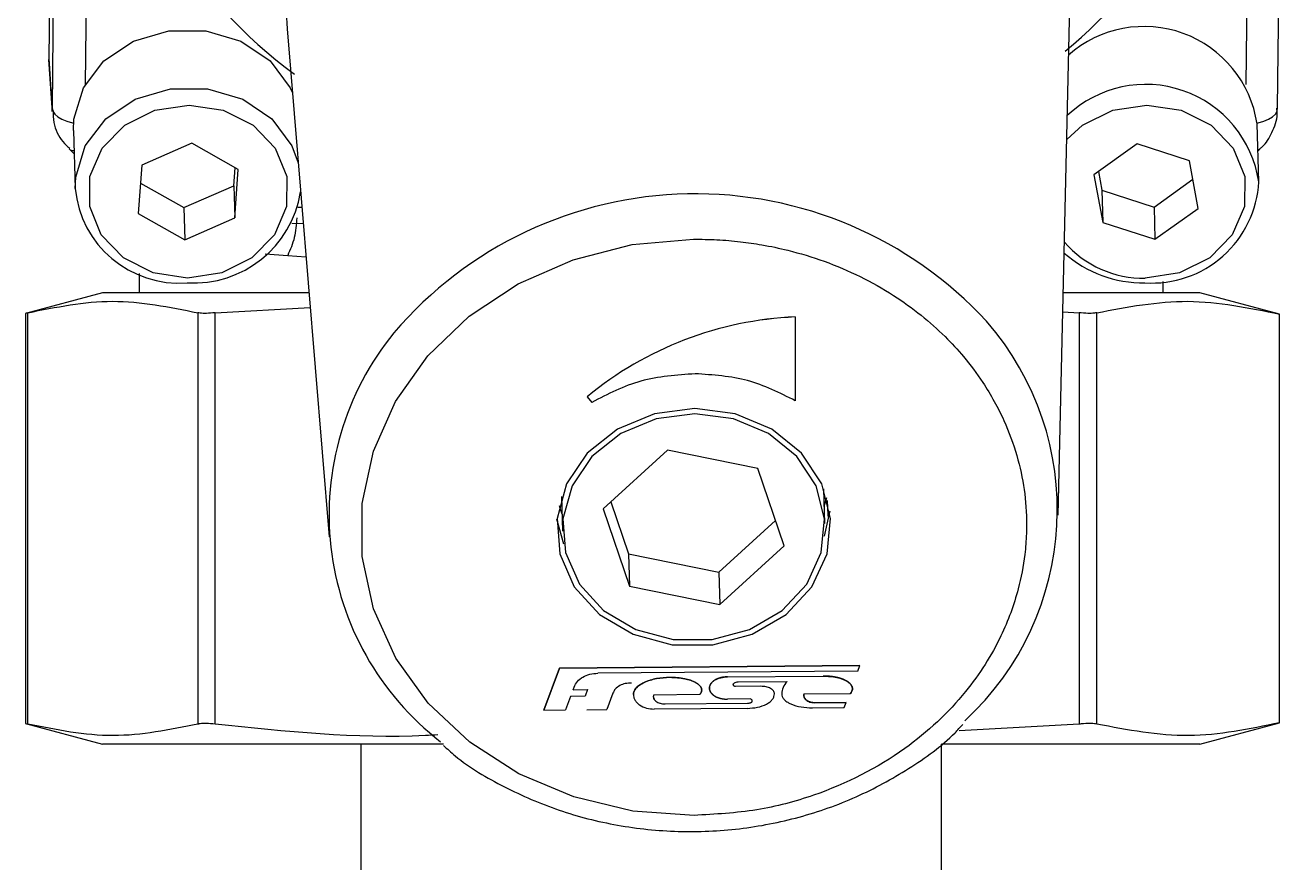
# Model space of a CAD drawing. Extents: x 75 to 2075, y 25 to 1460.
# Drawn here: x 588.8 to 644.7, y 627.7 to 664.9 of the extents above; entities that cross this region are included whole.
import ezdxf

# ---------------------------------------------------------------- set-up
doc = ezdxf.new("R2010")
doc.units = 0
doc.header["$LTSCALE"] = 5
doc.linetypes.add('SLD-KATı', pattern=[0])
doc.layers.get('0').update_dxf_attribs({"linetype": 'CONTINUOUS'})

msp = doc.modelspace()

# ---------------------------------------------------------------- linework, layer by layer
at = {"color": 7, "linetype": 'SLD-KATı'}
for p, q in [((644.312, 661.196), (644.674, 697.666)), ((590.142, 688.22), (589.896, 663.338)), ((634.596, 643.151), (635.106, 665.728)), ((600.449, 664.697), (602.301, 642.19)), ((590.034, 661.196), (589.896, 663.338)), ((589.896, 663.338), (589.9, 663.175)), ((589.9, 663.175), (590.039, 661.036)), ((590.039, 661.036), (590.034, 661.196)), ((643.477, 657.923), (643.401, 660.494)), ((590.985, 660.197), (591.062, 657.625)), ((590.789, 659.38), (591.016, 659.164)), ((596.221, 659.628), (594.006, 658.657)), ((598.283, 658.459), (596.221, 659.628)), ((638.095, 659.601), (636.176, 658.234)), ((640.407, 658.855), (638.095, 659.601)), ((643.437, 659.281), (643.531, 659.37)), ((640.8, 656.743), (640.407, 658.855)), ((594.006, 658.657), (593.853, 656.517)), ((598.087, 657.748), (598.144, 658.538)), ((598.13, 656.319), (598.283, 658.459)), ((636.176, 658.234), (636.569, 656.121)), ((636.373, 658.374), (636.527, 657.55)), ((593.949, 657.867), (595.872, 656.777)), ((595.872, 656.777), (598.087, 657.748)), ((598.087, 657.748), (598.13, 656.319)), ((638.839, 656.804), (640.56, 658.031)), ((636.527, 657.55), (636.569, 656.121)), ((636.527, 657.55), (638.839, 656.804)), ((595.872, 656.777), (595.915, 655.348)), ((638.839, 656.804), (638.881, 655.376)), ((638.881, 655.376), (640.8, 656.743)), ((593.853, 656.517), (595.915, 655.348)), ((595.915, 655.348), (598.13, 656.319)), ((600.649, 656.092), (601.158, 656.08)), ((636.569, 656.121), (638.881, 655.376)), ((599.47, 654.724), (600.471, 654.655)), ((600.471, 654.656), (601.279, 654.602)), ((593.886, 653.859), (593.886, 653.002)), ((639.249, 653.002), (639.249, 653.501)), ((592.264, 653.002), (588.857, 652.089)), ((599.234, 653.002), (592.264, 653.002)), ((601.411, 653.002), (599.234, 653.002)), ((640.871, 653.002), (634.818, 653.002)), ((644.395, 652.058), (640.871, 653.002)), ((588.853, 652.091), (588.853, 633.913)), ((588.957, 633.889), (588.957, 652.116)), ((596.496, 652.116), (596.496, 633.889)), ((597.262, 652.116), (601.465, 652.348)), ((597.262, 633.889), (597.262, 652.116)), ((634.799, 652.155), (635.529, 652.116)), ((635.529, 652.116), (635.529, 633.889)), ((636.309, 633.889), (636.309, 652.116)), ((622.946, 651.932), (622.95, 648.22)), ((644.399, 633.948), (644.399, 652.057)), ((613.733, 648.397), (613.938, 648.145)), ((617.292, 646.028), (614.444, 643.424)), ((621.298, 645.213), (617.292, 646.028)), ((622.457, 641.795), (621.298, 645.213)), ((624.256, 642.782), (624.21, 644.321)), ((612.599, 643.975), (612.645, 642.437)), ((614.781, 643.733), (615.56, 641.434)), ((624.234, 643.529), (624.343, 643.929)), ((624.367, 643.796), (624.386, 643.153)), ((614.444, 643.424), (615.602, 640.006)), ((612.699, 641.869), (612.394, 642.965)), ((619.566, 640.619), (622.077, 642.915)), ((624.392, 643.112), (624.442, 643.055)), ((619.609, 639.191), (622.457, 641.795)), ((615.56, 641.434), (615.602, 640.006)), ((615.56, 641.434), (619.566, 640.619)), ((619.566, 640.619), (619.609, 639.191)), ((615.602, 640.006), (619.609, 639.191)), ((612.511, 636.375), (625.808, 636.485)), ((625.808, 636.484), (612.511, 636.374)), ((625.717, 636.24), (625.808, 636.484)), ((625.808, 636.485), (625.808, 636.484)), ((611.817, 634.513), (612.511, 636.375)), ((612.511, 636.374), (611.817, 634.512)), ((612.511, 636.375), (612.511, 636.374)), ((625.717, 636.241), (614.203, 636.146)), ((617.403, 635.961), (617.403, 635.962)), ((619.945, 635.983), (624.19, 636.018)), ((619.945, 635.982), (624.19, 636.017)), ((619.945, 635.983), (619.945, 635.982)), ((624.19, 636.017), (624.19, 636.018)), ((613.112, 635.414), (613.155, 635.53)), ((613.112, 635.415), (613.752, 635.42)), ((613.112, 635.414), (613.752, 635.419)), ((613.752, 635.419), (613.641, 635.121)), ((613.752, 635.42), (613.752, 635.419)), ((621.428, 635.563), (620.306, 635.554)), ((620.426, 635.76), (622.589, 635.778)), ((613, 635.116), (612.778, 634.52)), ((613.641, 635.121), (613, 635.116)), ((614.872, 635.264), (614.6, 634.536)), ((615.782, 635.204), (615.782, 635.205)), ((618.717, 635.194), (616.674, 635.177)), ((617.184, 634.783), (620.828, 634.813)), ((617.184, 634.782), (620.828, 634.813)), ((617.184, 634.783), (617.184, 634.782)), ((620.948, 635.004), (619.946, 634.996)), ((620.828, 634.813), (620.828, 634.813)), ((621.048, 634.918), (621.048, 634.919)), ((623.343, 635.232), (625.393, 635.249)), ((623.792, 634.838), (625.198, 634.849)), ((625.198, 634.849), (623.792, 634.837)), ((623.792, 634.838), (623.792, 634.837)), ((625.113, 634.623), (625.198, 634.849)), ((625.198, 634.849), (625.198, 634.849)), ((611.817, 634.512), (612.778, 634.52)), ((611.817, 634.513), (611.817, 634.512)), ((613.719, 634.528), (614.6, 634.535)), ((620.828, 634.587), (616.703, 634.553)), ((623.711, 634.611), (625.113, 634.623)), ((588.857, 633.915), (592.264, 633.002)), ((635.529, 633.889), (630.212, 633.598)), ((640.871, 633.002), (644.395, 633.947)), ((607.377, 633.002), (592.264, 633.002)), ((603.71, 633.002), (603.71, 613.635)), ((629.424, 613.635), (629.424, 633.002)), ((640.871, 633.002), (629.424, 633.002))]:
    msp.add_line(p, q, dxfattribs=at)
at = {"color": 8, "linetype": 'SLD-KATı'}
for p, q in [((642.922, 662.231), (643.222, 692.458)), ((591.783, 690.648), (591.501, 662.231)), ((590.305, 688.46), (590.034, 661.196)), ((600.921, 656.801), (601.099, 656.797))]:
    msp.add_line(p, q, dxfattribs=at)
at = {"color": 7, "linetype": 'SLD-KATı', "flags": 128}
for points in [[(617.028, 680.903), (614.068, 680.551), (611.216, 679.765), (608.558, 678.568), (606.172, 676.996), (604.129, 675.095), (602.49, 672.922), (601.302, 670.541), (600.602, 668.023), (600.409, 665.441), (600.449, 664.697)], [(590.985, 660.197), (591.004, 660.703), (591.422, 662.085), (592.334, 663.278), (593.641, 664.154), (595.202, 664.616), (596.848, 664.616), (598.4, 664.154), (599.69, 663.278), (600.578, 662.085), (600.682, 661.858)], [(596.03, 653.653), (594.518, 653.884), (593.193, 654.55), (592.214, 655.571), (591.701, 656.822), (591.714, 658.154), (592.252, 659.406), (593.251, 660.426), (594.589, 661.092), (596.106, 661.324), (597.618, 661.092), (598.943, 660.426), (599.922, 659.406), (600.435, 658.154), (600.422, 656.822), (599.884, 655.571), (598.885, 654.55), (597.547, 653.884), (596.03, 653.653)], [(618.465, 629.842), (615.756, 630.037), (613.138, 630.66), (610.702, 631.69), (608.53, 633.092), (606.695, 634.818), (605.261, 636.809), (604.276, 638.998), (603.773, 641.31), (603.77, 643.666), (604.268, 645.986), (605.248, 648.191), (606.678, 650.206), (608.508, 651.962), (610.678, 653.4), (613.112, 654.47), (615.727, 655.137), (618.436, 655.377)], [(618.502, 647.87), (616.71, 647.636), (615.072, 646.956), (613.734, 645.889), (612.816, 644.531), (612.398, 643.003), (612.518, 641.439), (613.164, 639.979), (614.281, 638.753), (615.768, 637.87), (617.493, 637.408), (619.304, 637.408), (621.038, 637.87), (622.543, 638.753), (623.684, 639.979), (624.36, 641.439), (624.511, 643.003), (624.123, 644.531), (623.231, 645.889), (621.915, 646.956), (620.29, 647.636), (618.502, 647.87)], [(618.5, 647.64), (616.786, 647.416), (615.22, 646.766), (613.941, 645.746), (613.063, 644.447), (612.663, 642.985), (612.777, 641.49), (613.396, 640.094), (614.464, 638.922), (615.886, 638.077), (617.535, 637.635), (619.266, 637.635), (620.925, 638.077), (622.364, 638.922), (623.455, 640.094), (624.101, 641.49), (624.245, 642.985), (623.875, 644.447), (623.022, 645.746), (621.763, 646.766), (620.21, 647.416), (618.5, 647.64)], [(612.49, 643.576), (612.554, 643.373), (612.622, 643.184)], [(624.474, 643.325), (624.471, 643.288), (624.236, 642.212)]]:
    msp.add_lwpolyline(points, dxfattribs=at)
at = {"color": 8, "linetype": 'SLD-KATı', "flags": 128}
for points in [[(591.062, 657.625), (591.081, 658.132), (591.498, 659.513), (592.41, 660.707), (593.718, 661.582), (595.279, 662.045), (596.925, 662.045), (598.477, 661.582), (599.767, 660.707), (600.655, 659.513), (600.937, 658.759)], [(590.034, 661.196), (590.066, 661.056), (590.151, 660.922), (590.287, 660.799), (590.468, 660.691), (590.687, 660.602), (590.936, 660.536), (590.99, 660.525)], [(634.972, 659.793), (635.671, 660.426), (637.009, 661.092), (638.526, 661.324), (640.038, 661.092), (641.363, 660.426), (642.342, 659.406), (642.855, 658.154), (642.842, 656.822), (642.304, 655.571), (641.305, 654.55), (639.967, 653.884), (638.45, 653.653)], [(643.4, 660.526), (643.45, 660.536), (643.695, 660.602), (643.909, 660.691), (644.083, 660.799), (644.211, 660.922), (644.289, 661.056), (644.312, 661.196)], [(643.531, 659.369), (643.524, 659.363), (643.436, 659.316)]]:
    msp.add_lwpolyline(points, dxfattribs=at)
at = {"color": 8, "linetype": 'SLD-KATı'}
for centre, radius, start, end in [((612.222, 678.519), 19.533, 137.4101, 234.1096), ((622.578, 678.807), 19.489, 309.2278, 35.7766), ((638.471, 657.174), 5.062, 8.5068, 133.3667), ((590.983, 659.589), 0.286, 227.1647, 275.7193), ((618.525, 639.845), 17.544, 42.696, 139.5478), ((638.354, 658.248), 4.596, 220.6961, 271.1993)]:
    msp.add_arc(centre, radius, start, end, dxfattribs=at)
at = {"color": 7, "linetype": 'SLD-KATı'}
for centre, radius, start, end in [((638.402, 659.748), 5.055, 8.4886, 131.4385), ((638.742, 658.176), 4.742, 266.3097, 356.9351), ((595.665, 658.053), 4.623, 185.3138, 274.3648), ((596.3, 658.241), 4.806, 266.6172, 350.7753), ((638.356, 658.742), 5.298, 228.6888, 270.8726), ((623.61, 636.425), 15.521, 92.4527, 129.5232), ((623.61, 636.424), 15.521, 92.4527, 129.5232), ((621.843, 643.382), 12.711, 312.7, 41.1184), ((615.019, 643.174), 12.718, 140.7125, 232.3102), ((620.955, 634.911), 0.0933, 4.3861, 93.8834)]:
    msp.add_arc(centre, radius, start, end, dxfattribs=at)
for points, knots in [([(590.078, 661.087), (590.081, 660.905), (590.091, 660.412), (590.375, 659.805), (590.712, 659.5), (590.816, 659.406)], [0, 0, 0, 0, 0.288328, 0.780254, 1, 1, 1, 1]), ([(643.521, 659.38), (643.554, 659.406), (643.793, 659.597), (644.085, 660.119), (644.328, 660.724), (644.287, 661.092), (644.277, 661.178)], [0, 0, 0, 0, 0.062012, 0.449207, 0.871748, 1, 1, 1, 1]), ([(600.871, 656.324), (600.85, 656.025), (600.808, 655.427), (600.583, 654.913), (600.471, 654.656)], [0, 0, 0, 0, 0.499926, 1, 1, 1, 1]), ([(618.436, 655.377), (618.785, 655.374), (619.482, 655.367), (620.498, 655.279), (621.546, 655.127), (622.795, 654.863), (624.262, 654.419), (625.836, 653.749), (627.273, 652.939), (628.527, 652.036), (629.555, 651.119), (630.472, 650.124), (631.194, 649.157), (631.771, 648.203), (632.309, 647.132), (632.964, 645.335), (633.204, 643.744), (633.191, 642.662), (633.191, 642.628), (633.191, 642.625), (633.191, 642.625), (633.191, 642.625), (633.191, 642.625), (633.191, 642.624), (633.191, 642.624), (633.191, 642.623), (633.191, 642.618), (633.191, 642.596), (633.19, 642.499), (633.18, 642.098), (633.111, 641.2), (632.819, 639.665), (632.05, 637.576), (630.473, 635.093), (627.749, 632.531), (624.45, 630.854), (621.205, 629.995), (619.398, 629.894), (618.465, 629.842)], [0, 0, 0, 0, 0.02262, 0.045221, 0.066201, 0.091652, 0.128674, 0.167097, 0.20552, 0.240057, 0.273093, 0.301559, 0.33568, 0.35952, 0.382422, 0.423404, 0.500375, 0.502851, 0.503006, 0.503025, 0.50303, 0.503032, 0.503033, 0.503034, 0.50304, 0.503063, 0.5031, 0.503404, 0.504749, 0.51038, 0.533405, 0.572102, 0.626446, 0.696406, 0.781939, 0.882993, 0.939543, 1, 1, 1, 1]), ([(636.309, 652.116), (637.65, 652.374), (640.348, 652.893), (643.044, 652.336), (644.399, 652.057)], [0, 0, 0, 0, 0.4973978, 1, 1, 1, 1]), ([(588.957, 652.116), (588.901, 652.101), (588.836, 652.084), (588.86, 652.09), (588.864, 652.091)], [0, 0, 0, 0, 0.853545, 1, 1, 1, 1]), ([(588.957, 652.116), (590.207, 652.369), (592.72, 652.879), (595.233, 652.371), (596.496, 652.116)], [0, 0, 0, 0, 0.49754, 1, 1, 1, 1]), ([(597.262, 652.116), (597.123, 652.104), (596.957, 652.089), (596.711, 652.087), (596.581, 652.096), (596.508, 652.113), (596.496, 652.116)], [0, 0, 0, 0, 0.417258, 0.500001, 0.917256, 1, 1, 1, 1]), ([(636.309, 652.116), (636.235, 652.104), (636.147, 652.089), (635.909, 652.087), (635.728, 652.096), (635.557, 652.113), (635.529, 652.116)], [0, 0, 0, 0, 0.417247, 0.499991, 0.917245, 1, 1, 1, 1]), ([(618.518, 649.414), (617.699, 649.357), (616.061, 649.244), (614.645, 648.512), (613.938, 648.146)], [0, 0, 0, 0, 0.499999, 1, 1, 1, 1]), ([(622.95, 648.22), (622.265, 648.565), (620.895, 649.254), (619.31, 649.361), (618.518, 649.414)], [0, 0, 0, 0, 0.499998, 1, 1, 1, 1]), ([(624.386, 643.153), (624.387, 643.135), (624.388, 643.113), (624.393, 643.114), (624.394, 643.114)], [0, 0, 0, 0, 0.822927, 1, 1, 1, 1]), ([(613.155, 635.53), (613.198, 635.617), (613.284, 635.793), (613.537, 635.989), (613.85, 636.121), (614.083, 636.137), (614.203, 636.145)], [0, 0, 0, 0, 0.2412884, 0.4837443, 0.7346997, 1, 1, 1, 1]), ([(615.782, 635.205), (615.788, 635.253), (615.8, 635.351), (615.898, 635.494), (616.05, 635.627), (616.348, 635.791), (616.808, 635.928), (617.202, 635.95), (617.403, 635.962)], [0, 0, 0, 0, 0.0820309, 0.171124, 0.2802353, 0.4057035, 0.6983482, 1, 1, 1, 1]), ([(617.403, 635.961), (617.202, 635.95), (616.808, 635.928), (616.349, 635.79), (616.051, 635.626), (615.898, 635.493), (615.8, 635.351), (615.788, 635.252), (615.782, 635.204)], [0, 0, 0, 0, 0.3016458, 0.5942815, 0.719356, 0.8288607, 0.9178007, 1, 1, 1, 1]), ([(617.403, 635.962), (617.621, 635.952), (618.02, 635.934), (618.471, 635.79), (618.691, 635.633), (618.764, 635.54), (618.797, 635.471), (618.809, 635.4), (618.799, 635.329), (618.769, 635.258), (618.735, 635.217), (618.717, 635.195)], [0, 0, 0, 0, 0.340051, 0.622855, 0.732914, 0.780304, 0.824773, 0.867012, 0.908565, 0.952117, 1, 1, 1, 1]), ([(618.717, 635.194), (618.735, 635.216), (618.769, 635.257), (618.799, 635.328), (618.809, 635.399), (618.797, 635.47), (618.765, 635.539), (618.692, 635.632), (618.472, 635.789), (618.02, 635.933), (617.621, 635.951), (617.403, 635.961)], [0, 0, 0, 0, 0.047722, 0.091214, 0.132812, 0.175174, 0.219369, 0.26665, 0.377124, 0.659938, 1, 1, 1, 1]), ([(619.234, 635.263), (619.223, 635.276), (619.188, 635.314), (619.156, 635.389), (619.14, 635.483), (619.155, 635.578), (619.199, 635.671), (619.274, 635.76), (619.418, 635.867), (619.646, 635.961), (619.846, 635.975), (619.945, 635.983)], [0, 0, 0, 0, 0.041175, 0.122955, 0.202642, 0.281779, 0.364095, 0.45795, 0.559272, 0.780418, 1, 1, 1, 1]), ([(619.945, 635.982), (619.944, 635.982), (619.94, 635.982), (619.931, 635.982), (619.921, 635.982), (619.912, 635.981), (619.904, 635.981), (619.895, 635.981), (619.885, 635.98), (619.876, 635.98), (619.866, 635.979), (619.859, 635.978), (619.849, 635.978), (619.84, 635.977), (619.83, 635.976), (619.821, 635.975), (619.811, 635.974), (619.802, 635.973), (619.792, 635.972), (619.783, 635.97), (619.774, 635.969), (619.764, 635.968), (619.757, 635.967), (619.747, 635.965), (619.738, 635.963), (619.729, 635.962), (619.719, 635.96), (619.71, 635.958), (619.699, 635.956), (619.69, 635.954), (619.68, 635.952), (619.671, 635.95), (619.662, 635.948), (619.653, 635.945), (619.644, 635.943), (619.634, 635.941), (619.625, 635.938), (619.616, 635.936), (619.607, 635.933), (619.598, 635.93), (619.589, 635.928), (619.58, 635.925), (619.571, 635.922), (619.562, 635.919), (619.553, 635.916), (619.545, 635.912), (619.536, 635.909), (619.527, 635.906), (619.518, 635.903), (619.51, 635.899), (619.501, 635.895), (619.493, 635.892), (619.484, 635.888), (619.476, 635.884), (619.467, 635.88), (619.459, 635.876), (619.45, 635.872), (619.442, 635.868), (619.436, 635.865), (619.427, 635.861), (619.419, 635.856), (619.411, 635.852), (619.403, 635.847), (619.397, 635.844), (619.389, 635.839), (619.383, 635.835), (619.375, 635.83), (619.367, 635.825), (619.36, 635.82), (619.352, 635.815), (619.346, 635.811), (619.339, 635.806), (619.333, 635.801), (619.326, 635.796), (619.32, 635.792), (619.313, 635.786), (619.307, 635.781), (619.3, 635.776), (619.295, 635.771), (619.288, 635.765), (619.283, 635.76), (619.276, 635.754), (619.271, 635.749), (619.266, 635.744), (619.261, 635.739), (619.256, 635.734), (619.25, 635.728), (619.246, 635.723), (619.241, 635.717), (619.236, 635.712), (619.232, 635.707), (619.226, 635.7), (619.222, 635.694), (619.218, 635.689), (619.214, 635.683), (619.21, 635.678), (619.206, 635.672), (619.202, 635.666), (619.199, 635.66), (619.195, 635.655), (619.192, 635.65), (619.189, 635.644), (619.186, 635.638), (619.183, 635.632), (619.18, 635.626), (619.177, 635.62), (619.174, 635.614), (619.171, 635.608), (619.168, 635.6), (619.164, 635.59), (619.16, 635.578), (619.156, 635.565), (619.153, 635.552), (619.151, 635.542), (619.149, 635.532), (619.148, 635.523), (619.146, 635.513), (619.145, 635.5), (619.145, 635.486), (619.145, 635.473), (619.146, 635.463), (619.146, 635.453), (619.147, 635.444), (619.149, 635.434), (619.151, 635.421), (619.154, 635.408), (619.158, 635.395), (619.161, 635.386), (619.164, 635.376), (619.168, 635.367), (619.171, 635.357), (619.175, 635.35), (619.178, 635.344), (619.181, 635.338), (619.184, 635.332), (619.187, 635.326), (619.189, 635.321), (619.193, 635.315), (619.196, 635.309), (619.2, 635.304), (619.204, 635.298), (619.208, 635.292), (619.211, 635.287), (619.215, 635.281), (619.22, 635.276), (619.224, 635.27), (619.228, 635.265), (619.233, 635.259), (619.238, 635.253), (619.243, 635.247), (619.247, 635.242), (619.252, 635.237), (619.257, 635.232), (619.263, 635.226), (619.268, 635.221), (619.275, 635.215), (619.28, 635.21), (619.286, 635.204), (619.292, 635.199), (619.298, 635.194), (619.304, 635.189), (619.311, 635.184), (619.316, 635.179), (619.324, 635.174), (619.329, 635.169), (619.337, 635.164), (619.343, 635.16), (619.35, 635.155), (619.356, 635.151), (619.364, 635.146), (619.37, 635.142), (619.377, 635.137), (619.385, 635.133), (619.393, 635.128), (619.401, 635.123), (619.407, 635.12), (619.415, 635.116), (619.423, 635.111), (619.432, 635.107), (619.44, 635.103), (619.446, 635.1), (619.455, 635.096), (619.463, 635.092), (619.471, 635.088), (619.48, 635.084), (619.488, 635.081), (619.497, 635.077), (619.509, 635.072), (619.519, 635.068), (619.532, 635.064), (619.54, 635.061), (619.549, 635.058), (619.558, 635.055), (619.567, 635.052), (619.576, 635.049), (619.585, 635.046), (619.594, 635.043), (619.603, 635.041), (619.612, 635.038), (619.621, 635.036), (619.63, 635.033), (619.639, 635.031), (619.648, 635.029), (619.657, 635.027), (619.667, 635.025), (619.676, 635.023), (619.685, 635.021), (619.694, 635.019), (619.704, 635.017), (619.713, 635.015), (619.722, 635.014), (619.732, 635.012), (619.741, 635.011), (619.75, 635.009), (619.76, 635.008), (619.769, 635.007), (619.779, 635.006), (619.788, 635.004), (619.797, 635.003), (619.807, 635.002), (619.816, 635.001), (619.826, 635.001), (619.835, 635), (619.845, 634.999), (619.854, 634.999), (619.864, 634.998), (619.885, 634.997), (619.913, 634.996), (619.937, 634.996), (619.946, 634.996)], [0, 0, 0, 0, 0.001326, 0.006591, 0.011866, 0.014499, 0.019776, 0.022411, 0.027682, 0.032955, 0.035593, 0.040863, 0.043504, 0.04877, 0.054041, 0.056678, 0.061959, 0.067226, 0.069863, 0.075141, 0.080408, 0.083044, 0.088313, 0.090957, 0.096222, 0.101497, 0.104135, 0.109408, 0.114683, 0.119953, 0.122591, 0.127863, 0.133136, 0.135772, 0.141041, 0.146317, 0.148947, 0.15422, 0.159491, 0.162137, 0.167405, 0.172681, 0.175307, 0.180587, 0.185855, 0.188497, 0.193762, 0.199035, 0.201679, 0.206952, 0.212216, 0.214857, 0.220132, 0.225404, 0.228032, 0.233314, 0.238583, 0.241219, 0.246488, 0.24913, 0.254398, 0.259674, 0.262307, 0.267582, 0.270215, 0.275492, 0.278129, 0.283401, 0.288673, 0.291309, 0.296579, 0.299217, 0.304487, 0.30713, 0.312401, 0.315036, 0.320304, 0.322946, 0.328218, 0.330848, 0.336119, 0.33876, 0.344033, 0.346667, 0.349308, 0.354577, 0.357213, 0.362484, 0.365118, 0.367762, 0.373038, 0.375671, 0.38094, 0.383577, 0.386214, 0.391488, 0.394126, 0.396756, 0.402028, 0.404668, 0.407304, 0.40994, 0.415212, 0.417848, 0.42049, 0.425754, 0.42839, 0.431027, 0.436307, 0.441577, 0.446857, 0.457402, 0.462666, 0.467946, 0.473218, 0.478496, 0.483767, 0.489042, 0.499588, 0.50486, 0.510126, 0.515401, 0.520671, 0.52595, 0.531221, 0.541771, 0.54704, 0.552317, 0.557596, 0.562858, 0.568136, 0.573409, 0.576042, 0.578678, 0.583956, 0.58659, 0.589227, 0.591865, 0.597131, 0.599773, 0.602415, 0.607682, 0.61032, 0.612956, 0.618221, 0.620857, 0.623503, 0.628769, 0.631405, 0.636682, 0.63931, 0.641957, 0.647227, 0.649857, 0.655129, 0.657771, 0.663044, 0.665681, 0.670951, 0.673593, 0.678858, 0.681499, 0.68677, 0.68941, 0.694677, 0.69732, 0.702587, 0.705219, 0.710494, 0.713138, 0.718404, 0.721034, 0.72632, 0.731579, 0.734218, 0.739494, 0.742129, 0.747403, 0.752673, 0.755312, 0.760589, 0.763218, 0.768495, 0.773765, 0.776409, 0.781673, 0.786946, 0.789586, 0.800127, 0.802762, 0.80804, 0.81331, 0.81595, 0.821221, 0.826494, 0.829128, 0.834401, 0.83967, 0.842309, 0.847581, 0.852853, 0.855489, 0.860765, 0.866035, 0.868668, 0.873947, 0.87922, 0.881854, 0.887126, 0.892395, 0.895036, 0.900307, 0.905576, 0.908213, 0.913488, 0.918762, 0.921397, 0.926669, 0.931941, 0.934577, 0.939849, 0.945127, 0.947763, 0.953031, 0.958304, 0.960945, 0.966212, 0.98731, 1, 1, 1, 1]), ([(624.19, 636.018), (624.393, 636.008), (624.766, 635.99), (625.185, 635.843), (625.384, 635.686), (625.449, 635.594), (625.477, 635.524), (625.486, 635.453), (625.474, 635.383), (625.444, 635.313), (625.41, 635.272), (625.393, 635.25)], [0, 0, 0, 0, 0.332968, 0.611761, 0.722205, 0.770577, 0.816593, 0.860783, 0.904475, 0.950154, 1, 1, 1, 1]), ([(625.393, 635.249), (625.393, 635.25), (625.396, 635.253), (625.401, 635.259), (625.408, 635.267), (625.414, 635.276), (625.421, 635.284), (625.426, 635.293), (625.432, 635.301), (625.438, 635.31), (625.443, 635.319), (625.448, 635.328), (625.452, 635.337), (625.457, 635.346), (625.46, 635.354), (625.463, 635.361), (625.466, 635.369), (625.469, 635.379), (625.472, 635.388), (625.474, 635.397), (625.476, 635.405), (625.478, 635.413), (625.48, 635.423), (625.481, 635.433), (625.481, 635.441), (625.482, 635.449), (625.482, 635.457), (625.482, 635.467), (625.481, 635.475), (625.481, 635.484), (625.48, 635.492), (625.478, 635.502), (625.476, 635.511), (625.474, 635.521), (625.472, 635.529), (625.469, 635.537), (625.467, 635.545), (625.463, 635.554), (625.46, 635.564), (625.455, 635.573), (625.451, 635.582), (625.447, 635.589), (625.443, 635.597), (625.439, 635.604), (625.433, 635.613), (625.428, 635.621), (625.422, 635.63), (625.415, 635.638), (625.409, 635.646), (625.402, 635.654), (625.396, 635.662), (625.389, 635.67), (625.381, 635.678), (625.374, 635.685), (625.367, 635.692), (625.359, 635.7), (625.351, 635.707), (625.343, 635.714), (625.332, 635.723), (625.321, 635.732), (625.31, 635.741), (625.301, 635.747), (625.292, 635.754), (625.284, 635.76), (625.275, 635.766), (625.263, 635.774), (625.25, 635.782), (625.238, 635.789), (625.229, 635.795), (625.21, 635.806), (625.19, 635.816), (625.173, 635.826), (625.166, 635.829), (625.161, 635.831), (625.154, 635.835), (625.148, 635.838), (625.141, 635.841), (625.134, 635.844), (625.128, 635.847), (625.121, 635.85), (625.114, 635.853), (625.107, 635.856), (625.099, 635.86), (625.092, 635.863), (625.085, 635.866), (625.078, 635.868), (625.072, 635.871), (625.065, 635.874), (625.058, 635.877), (625.051, 635.879), (625.042, 635.883), (625.035, 635.885), (625.027, 635.889), (625.02, 635.891), (625.011, 635.894), (625.004, 635.897), (624.997, 635.899), (624.99, 635.902), (624.983, 635.904), (624.974, 635.907), (624.967, 635.909), (624.958, 635.912), (624.95, 635.914), (624.942, 635.917), (624.934, 635.919), (624.925, 635.922), (624.916, 635.925), (624.907, 635.927), (624.898, 635.93), (624.891, 635.932), (624.882, 635.934), (624.875, 635.936), (624.866, 635.939), (624.858, 635.941), (624.849, 635.943), (624.84, 635.945), (624.831, 635.947), (624.822, 635.95), (624.815, 635.951), (624.805, 635.954), (624.796, 635.956), (624.787, 635.958), (624.778, 635.96), (624.77, 635.961), (624.761, 635.963), (624.752, 635.965), (624.743, 635.967), (624.733, 635.969), (624.724, 635.971), (624.715, 635.972), (624.702, 635.975), (624.663, 635.982), (624.622, 635.988), (624.586, 635.993), (624.576, 635.994), (624.567, 635.995), (624.556, 635.997), (624.546, 635.998), (624.537, 635.999), (624.527, 636), (624.518, 636.001), (624.509, 636.002), (624.499, 636.003), (624.49, 636.004), (624.48, 636.005), (624.471, 636.006), (624.461, 636.007), (624.452, 636.008), (624.442, 636.008), (624.433, 636.009), (624.423, 636.01), (624.414, 636.01), (624.403, 636.011), (624.393, 636.012), (624.384, 636.012), (624.374, 636.013), (624.365, 636.013), (624.355, 636.014), (624.346, 636.014), (624.336, 636.015), (624.327, 636.015), (624.317, 636.015), (624.308, 636.016), (624.298, 636.016), (624.288, 636.016), (624.279, 636.017), (624.269, 636.017), (624.26, 636.017), (624.25, 636.017), (624.241, 636.017), (624.231, 636.017), (624.222, 636.017), (624.212, 636.017), (624.202, 636.017), (624.194, 636.017), (624.19, 636.017)], [0, 0, 0, 0, 0.001562, 0.007802, 0.014033, 0.020265, 0.026504, 0.032745, 0.038983, 0.045226, 0.051463, 0.057689, 0.063928, 0.07016, 0.076407, 0.079528, 0.085758, 0.092, 0.098236, 0.104463, 0.107595, 0.113825, 0.120068, 0.126305, 0.132545, 0.13566, 0.141896, 0.148131, 0.154363, 0.157495, 0.163718, 0.169967, 0.176204, 0.182437, 0.188673, 0.191794, 0.198032, 0.204262, 0.210502, 0.216733, 0.222972, 0.229216, 0.232333, 0.238569, 0.2448, 0.251051, 0.257275, 0.263521, 0.269746, 0.275992, 0.282224, 0.288467, 0.294704, 0.300935, 0.30717, 0.313414, 0.319651, 0.325884, 0.332116, 0.344602, 0.350828, 0.357072, 0.363306, 0.369539, 0.375776, 0.382012, 0.394495, 0.400724, 0.406959, 0.4132, 0.438152, 0.444386, 0.447503, 0.450619, 0.453745, 0.459976, 0.463097, 0.466217, 0.472449, 0.475566, 0.478692, 0.484926, 0.488039, 0.494272, 0.497397, 0.500518, 0.506751, 0.509874, 0.512983, 0.519219, 0.522342, 0.528579, 0.531695, 0.537924, 0.541054, 0.547292, 0.550405, 0.553528, 0.559763, 0.562878, 0.56912, 0.572234, 0.578471, 0.58159, 0.587828, 0.590947, 0.597182, 0.603418, 0.606534, 0.612772, 0.615889, 0.622119, 0.625238, 0.631478, 0.634599, 0.640831, 0.647074, 0.650194, 0.656423, 0.659545, 0.665783, 0.672012, 0.675135, 0.68137, 0.684486, 0.690723, 0.696961, 0.700077, 0.706317, 0.712548, 0.715669, 0.728146, 0.778047, 0.784286, 0.787405, 0.793637, 0.799878, 0.806112, 0.809235, 0.815464, 0.821699, 0.824815, 0.831057, 0.837294, 0.840407, 0.846651, 0.852881, 0.856001, 0.862236, 0.868469, 0.871596, 0.877826, 0.884064, 0.8903, 0.893423, 0.899657, 0.905886, 0.909008, 0.915247, 0.921484, 0.924602, 0.930838, 0.937071, 0.940188, 0.946431, 0.952662, 0.955789, 0.962018, 0.968259, 0.971373, 0.977612, 0.983851, 0.986965, 0.993483, 1, 1, 1, 1]), ([(615.695, 635.705), (615.603, 635.703), (615.422, 635.699), (615.173, 635.605), (614.972, 635.46), (614.904, 635.328), (614.872, 635.264)], [0, 0, 0, 0, 0.264929, 0.521235, 0.77135, 1, 1, 1, 1]), ([(620.306, 635.554), (620.295, 635.555), (620.274, 635.556), (620.245, 635.57), (620.222, 635.59), (620.208, 635.616), (620.204, 635.644), (620.211, 635.672), (620.227, 635.697), (620.245, 635.708), (620.253, 635.714)], [0, 0, 0, 0, 0.125051, 0.250007, 0.375011, 0.499996, 0.624917, 0.749983, 0.875015, 1, 1, 1, 1]), ([(620.253, 635.714), (620.278, 635.727), (620.331, 635.756), (620.393, 635.759), (620.426, 635.76)], [0, 0, 0, 0, 0.468043, 1, 1, 1, 1]), ([(622.029, 635.229), (622.026, 635.251), (622.022, 635.297), (621.985, 635.361), (621.928, 635.42), (621.823, 635.489), (621.654, 635.551), (621.505, 635.559), (621.428, 635.563)], [0, 0, 0, 0, 0.097795, 0.201555, 0.311643, 0.434482, 0.704986, 1, 1, 1, 1]), ([(622.589, 635.778), (622.519, 635.693), (622.383, 635.526), (622.36, 635.324), (622.349, 635.224)], [0, 0, 0, 0, 0.508918, 1, 1, 1, 1]), ([(615.782, 635.204), (615.786, 635.163), (615.792, 635.079), (615.845, 634.956), (615.93, 634.839), (616.093, 634.699), (616.355, 634.577), (616.589, 634.561), (616.703, 634.553)], [0, 0, 0, 0, 0.108711, 0.21941, 0.342412, 0.470763, 0.739981, 1, 1, 1, 1]), ([(616.674, 635.177), (616.669, 635.153), (616.657, 635.104), (616.674, 635.029), (616.714, 634.959), (616.802, 634.875), (616.962, 634.798), (617.108, 634.788), (617.184, 634.782)], [0, 0, 0, 0, 0.108275, 0.215539, 0.329199, 0.447797, 0.71187, 1, 1, 1, 1]), ([(616.674, 635.178), (616.669, 635.154), (616.657, 635.105), (616.673, 635.03), (616.713, 634.96), (616.777, 634.899), (616.861, 634.848), (616.994, 634.796), (617.107, 634.788), (617.184, 634.783)], [0, 0, 0, 0, 0.106802, 0.215133, 0.325987, 0.447121, 0.574035, 0.71221, 1, 1, 1, 1]), ([(620.828, 634.587), (620.977, 634.596), (621.272, 634.615), (621.613, 634.733), (621.832, 634.872), (621.944, 634.985), (622.016, 635.106), (622.025, 635.188), (622.029, 635.229)], [0, 0, 0, 0, 0.290026, 0.575705, 0.701226, 0.814591, 0.909755, 1, 1, 1, 1]), ([(620.828, 634.813), (620.856, 634.815), (620.91, 634.818), (620.972, 634.838), (621.011, 634.859), (621.032, 634.877), (621.045, 634.897), (621.047, 634.912), (621.048, 634.919)], [0, 0, 0, 0, 0.3104985, 0.5899295, 0.7123282, 0.816817, 0.9098001, 1, 1, 1, 1]), ([(620.828, 634.813), (620.829, 634.813), (620.833, 634.813), (620.842, 634.813), (620.853, 634.813), (620.865, 634.814), (620.876, 634.815), (620.899, 634.818), (620.941, 634.827), (620.981, 634.842), (621.006, 634.857), (621.013, 634.862), (621.02, 634.867), (621.026, 634.873), (621.032, 634.879), (621.037, 634.886), (621.043, 634.895), (621.047, 634.907), (621.048, 634.914), (621.048, 634.918)], [0, 0, 0, 0, 0.010462, 0.052399, 0.094298, 0.136199, 0.178141, 0.220075, 0.388091, 0.65636, 0.689007, 0.721626, 0.75439, 0.787004, 0.819693, 0.852381, 0.901573, 0.949868, 1, 1, 1, 1]), ([(622.349, 635.224), (622.354, 635.184), (622.364, 635.102), (622.447, 634.983), (622.575, 634.873), (622.825, 634.74), (623.212, 634.631), (623.543, 634.618), (623.711, 634.611)], [0, 0, 0, 0, 0.082049, 0.171183, 0.280279, 0.405772, 0.698384, 1, 1, 1, 1]), ([(623.343, 635.233), (623.338, 635.209), (623.328, 635.16), (623.342, 635.086), (623.376, 635.016), (623.432, 634.955), (623.506, 634.904), (623.623, 634.851), (623.724, 634.843), (623.792, 634.838)], [0, 0, 0, 0, 0.114055, 0.229582, 0.345639, 0.468824, 0.594253, 0.727673, 1, 1, 1, 1]), ([(623.792, 634.837), (623.791, 634.837), (623.786, 634.837), (623.773, 634.837), (623.758, 634.838), (623.743, 634.839), (623.732, 634.839), (623.72, 634.84), (623.709, 634.842), (623.698, 634.843), (623.686, 634.845), (623.675, 634.847), (623.66, 634.85), (623.646, 634.853), (623.631, 634.857), (623.62, 634.859), (623.609, 634.863), (623.599, 634.866), (623.588, 634.87), (623.577, 634.873), (623.567, 634.877), (623.557, 634.882), (623.547, 634.886), (623.533, 634.892), (623.52, 634.899), (623.507, 634.906), (623.498, 634.911), (623.488, 634.917), (623.479, 634.923), (623.47, 634.929), (623.461, 634.935), (623.453, 634.941), (623.444, 634.948), (623.436, 634.955), (623.428, 634.962), (623.421, 634.969), (623.413, 634.977), (623.406, 634.984), (623.399, 634.992), (623.393, 635), (623.386, 635.009), (623.38, 635.017), (623.375, 635.024), (623.371, 635.031), (623.367, 635.039), (623.362, 635.047), (623.357, 635.056), (623.353, 635.066), (623.349, 635.075), (623.346, 635.084), (623.343, 635.094), (623.34, 635.103), (623.338, 635.113), (623.336, 635.121), (623.335, 635.129), (623.334, 635.138), (623.333, 635.148), (623.332, 635.157), (623.332, 635.167), (623.333, 635.177), (623.334, 635.185), (623.334, 635.194), (623.336, 635.202), (623.337, 635.212), (623.34, 635.222), (623.342, 635.229), (623.343, 635.232)], [0, 0, 0, 0, 0.003847, 0.019263, 0.050095, 0.065496, 0.080898, 0.096305, 0.111726, 0.127137, 0.142548, 0.157956, 0.173351, 0.204183, 0.219595, 0.235005, 0.250429, 0.265821, 0.281236, 0.296663, 0.312054, 0.327481, 0.342876, 0.358274, 0.389111, 0.404533, 0.419944, 0.435352, 0.450749, 0.466175, 0.481575, 0.496992, 0.512406, 0.527826, 0.543204, 0.558631, 0.574041, 0.58945, 0.604871, 0.620257, 0.635671, 0.651084, 0.666509, 0.67421, 0.689622, 0.705025, 0.720441, 0.735846, 0.751263, 0.766662, 0.782069, 0.797522, 0.812899, 0.828334, 0.836047, 0.851417, 0.866868, 0.882259, 0.897663, 0.913076, 0.928494, 0.936219, 0.951609, 0.967006, 0.983501, 1, 1, 1, 1]), ([(588.866, 633.913), (588.868, 633.912), (588.871, 633.911), (588.935, 633.894), (588.957, 633.889)], [0, 0, 0, 0, 0.660654, 1, 1, 1, 1]), ([(596.496, 633.889), (595.245, 633.635), (592.732, 633.126), (590.22, 633.634), (588.957, 633.889)], [0, 0, 0, 0, 0.49754, 1, 1, 1, 1]), ([(597.262, 633.889), (597.123, 633.901), (596.957, 633.915), (596.711, 633.918), (596.581, 633.909), (596.508, 633.892), (596.496, 633.889)], [0, 0, 0, 0, 0.417258, 0.500001, 0.917255, 1, 1, 1, 1]), ([(607.12, 633.411), (606.936, 633.4), (603.65, 633.209), (600.364, 633.559), (597.262, 633.889)], [0, 0, 0, 0, 0.056006, 1, 1, 1, 1]), ([(607.364, 632.946), (607.534, 632.791), (608.327, 632.066), (610.047, 631.068), (612.46, 630.011), (615.067, 629.348), (617.764, 629.068), (620.484, 629.189), (623.146, 629.708), (625.687, 630.605), (627.995, 631.884), (629.575, 632.998), (630.256, 633.751), (630.37, 633.876)], [0, 0, 0, 0, 0.028714, 0.133666, 0.238902, 0.344352, 0.449953, 0.555661, 0.661445, 0.767272, 0.8731, 0.978866, 1, 1, 1, 1]), ([(636.309, 633.889), (636.235, 633.901), (636.147, 633.915), (635.909, 633.918), (635.728, 633.909), (635.557, 633.892), (635.529, 633.889)], [0, 0, 0, 0, 0.417247, 0.49999, 0.917244, 1, 1, 1, 1]), ([(644.399, 633.948), (643.058, 633.67), (640.362, 633.112), (637.664, 633.629), (636.309, 633.889)], [0, 0, 0, 0, 0.49742, 1, 1, 1, 1])]:
    msp.add_open_spline(points, degree=3, knots=knots, dxfattribs=at)

doc.saveas('drawing.dxf')
